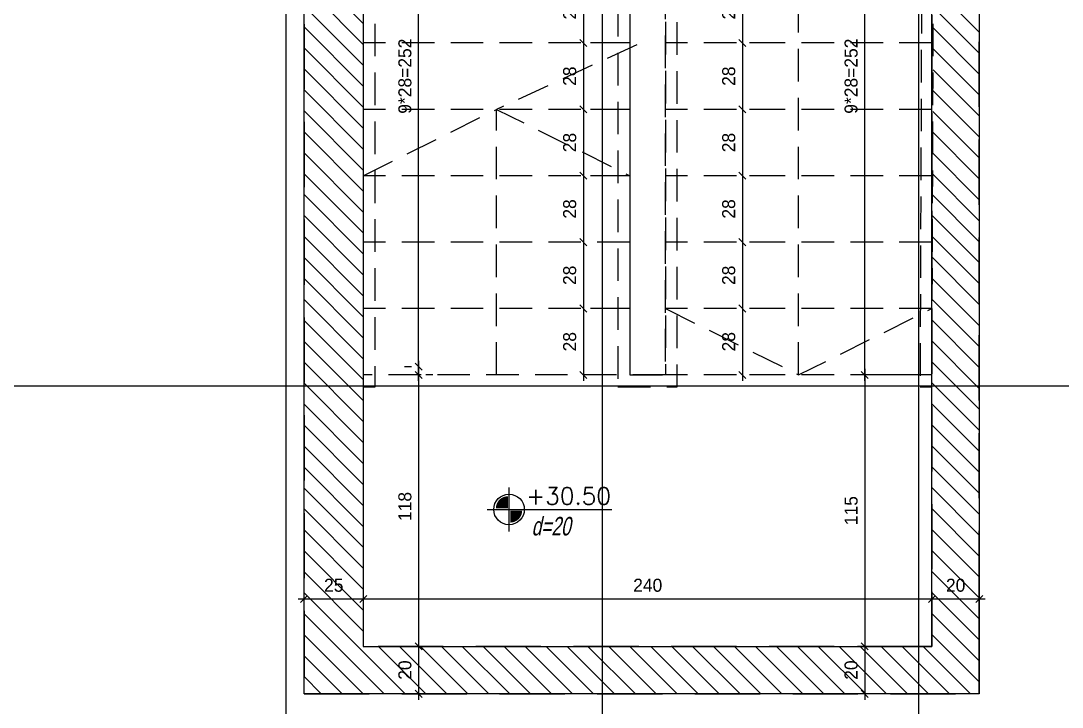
# Model space of a CAD drawing. Header units: inches. Extents: x -5298 to 11252, y 8210 to 22495.
# Drawn here: x 9066.4 to 9505.9, y 11657.9 to 11947.3 of the extents above; entities that cross this region are included whole.
import ezdxf
from ezdxf.enums import TextEntityAlignment as Align

# ---------------------------------------------------------------- set-up
doc = ezdxf.new("R2010")
doc.units = ezdxf.units.IN
doc.header["$LTSCALE"] = 55
doc.header["$MEASUREMENT"] = 0
doc.linetypes.add('DASHED2', pattern=[0.375, 0.25, -0.125])
doc.linetypes.add('HIDDEN', pattern=[0.375, 0.25, -0.125])
doc.layers.get('Defpoints').update_dxf_attribs({"color": 40})
for name, color, linetype in [('BEAM', 3, 'Continuous'), ('D7', 2, 'Continuous'), ('dim-50-v', 2, 'Continuous'), ('ENG_beton nifsak', 4, 'Continuous'), ('ENG_beton ole', 3, 'DASHED2'), ('HATCH', 8, 'Continuous'), ('V', 1, 'Continuous')]:
    doc.layers.add(name, color=color, linetype=linetype)
doc.styles.add('AA', font='hebtxt', dxfattribs={"width": 0.8, "oblique": 8})
doc.styles.add('HEBTXT', font='hebtxt-weld.shx')
doc.styles.add('ROMANS', font='romans')
doc.dimstyles.new('25', dxfattribs={"dimtxt": 5.5, "dimasz": 3, "dimexe": 3, "dimexo": 6, "dimgap": 3, "dimtad": 1, "dimdec": 0, "dimrnd": 0.5, "dimtxsty": 'HEBTXT', "dimblk1": 'OBLIQUE', "dimblk2": 'OBLIQUE', "dimsah": 1, "dimcen": 1, "dimdle": 2.5, "dimclre": 9, "dimclrt": 3, "dimazin": 3, "dimtfac": 1, "dimtdec": 0, "dimtix": 1, "dimtmove": 2, "dimatfit": 3, "dimldrblk": 'OBLIQUE'})

# ---------------------------------------------------------------- blocks, each defined once
blk = doc.blocks.new('_OBLIQUE')
at = {"color": 0, "linetype": 'ByBlock'}
blk.add_line((-0.5, -0.5), (0.5, 0.5), dxfattribs=at)
blk = doc.blocks.new('*D360')
at = {"layer": 'Defpoints', "color": 0, "linetype": 'Continuous', "transparency": 16777216}
for p in [(9470.96, 11703.5), (9451.01, 11683.5), (9470.96, 11683.5, 0)]:
    blk.add_point(p, dxfattribs=at)
at = {"layer": 'dim-50-v', "color": 9, "linetype": 'Continuous', "lineweight": -2, "transparency": 16777216}
for p, q in [((9451.01, 11689.5), (9451.01, 11706.5)), ((9470.96, 11689.5), (9470.96, 11706.5))]:
    blk.add_line(p, q, dxfattribs=at)
at = {"layer": 'dim-50-v', "color": 0, "linetype": 'Continuous', "lineweight": -2, "transparency": 16777216}
blk.add_line((9448.51, 11703.5), (9473.46, 11703.5), dxfattribs=at)
at = {"layer": 'dim-50-v', "color": 0, "linetype": 'Continuous', "lineweight": -2, "transparency": 16777216, "xscale": 3, "yscale": 3, "zscale": 3, "rotation": 180}
blk.add_blockref('_OBLIQUE', (9451.01, 11703.5), dxfattribs=at)
at = {"layer": 'dim-50-v', "color": 0, "linetype": 'Continuous', "lineweight": -2, "transparency": 16777216, "xscale": 3, "yscale": 3, "zscale": 3}
blk.add_blockref('_OBLIQUE', (9470.96, 11703.5), dxfattribs=at)
at = {"layer": 'dim-50-v', "color": 3, "linetype": 'Continuous', "transparency": 16777216, "insert": (9460.98, 11709.25), "char_height": 5.5, "attachment_point": 5, "style": 'HEBTXT'}
blk.add_mtext('\\A1;20', dxfattribs=at)
blk = doc.blocks.new('*D361')
at = {"layer": 'Defpoints', "color": 0, "linetype": 'Continuous', "transparency": 16777216}
for p in [(9451.01, 11703.5), (9211.01, 11683.5, 0), (9451.01, 11683.5, 0)]:
    blk.add_point(p, dxfattribs=at)
at = {"layer": 'dim-50-v', "color": 9, "linetype": 'Continuous', "lineweight": -2, "transparency": 16777216}
for p, q in [((9211.01, 11689.5), (9211.01, 11706.5)), ((9451.01, 11689.5), (9451.01, 11706.5))]:
    blk.add_line(p, q, dxfattribs=at)
at = {"layer": 'dim-50-v', "color": 0, "linetype": 'Continuous', "lineweight": -2, "transparency": 16777216}
blk.add_line((9208.51, 11703.5), (9453.51, 11703.5), dxfattribs=at)
at = {"layer": 'dim-50-v', "color": 0, "linetype": 'Continuous', "lineweight": -2, "transparency": 16777216, "xscale": 3, "yscale": 3, "zscale": 3, "rotation": 180}
blk.add_blockref('_OBLIQUE', (9211.01, 11703.5), dxfattribs=at)
at = {"layer": 'dim-50-v', "color": 0, "linetype": 'Continuous', "lineweight": -2, "transparency": 16777216, "xscale": 3, "yscale": 3, "zscale": 3}
blk.add_blockref('_OBLIQUE', (9451.01, 11703.5), dxfattribs=at)
at = {"layer": 'dim-50-v', "color": 3, "linetype": 'Continuous', "transparency": 16777216, "insert": (9331.01, 11709.25), "char_height": 5.5, "attachment_point": 5, "style": 'HEBTXT'}
blk.add_mtext('\\A1;240', dxfattribs=at)
blk = doc.blocks.new('*D362')
at = {"layer": 'Defpoints', "color": 0, "linetype": 'Continuous', "transparency": 16777216}
for p in [(9211.01, 11703.5), (9185.96, 11683.5, 0), (9211.01, 11683.5, 0)]:
    blk.add_point(p, dxfattribs=at)
at = {"layer": 'dim-50-v', "color": 9, "linetype": 'Continuous', "lineweight": -2, "transparency": 16777216}
for p, q in [((9185.96, 11689.5), (9185.96, 11706.5)), ((9211.01, 11689.5), (9211.01, 11706.5))]:
    blk.add_line(p, q, dxfattribs=at)
at = {"layer": 'dim-50-v', "color": 0, "linetype": 'Continuous', "lineweight": -2, "transparency": 16777216}
blk.add_line((9183.46, 11703.5), (9213.51, 11703.5), dxfattribs=at)
at = {"layer": 'dim-50-v', "color": 0, "linetype": 'Continuous', "lineweight": -2, "transparency": 16777216, "xscale": 3, "yscale": 3, "zscale": 3, "rotation": 180}
blk.add_blockref('_OBLIQUE', (9185.96, 11703.5), dxfattribs=at)
at = {"layer": 'dim-50-v', "color": 0, "linetype": 'Continuous', "lineweight": -2, "transparency": 16777216, "xscale": 3, "yscale": 3, "zscale": 3}
blk.add_blockref('_OBLIQUE', (9211.01, 11703.5), dxfattribs=at)
at = {"layer": 'dim-50-v', "color": 3, "linetype": 'Continuous', "transparency": 16777216, "insert": (9198.48, 11709.25), "char_height": 5.5, "attachment_point": 5, "style": 'HEBTXT'}
blk.add_mtext('\\A1;25', dxfattribs=at)
blk = doc.blocks.new('*D363')
at = {"layer": 'Defpoints', "color": 0, "linetype": 'Continuous', "transparency": 16777216}
for p in [(9422.62, 12050, 0), (9422.62, 12050), (9422.62, 11798)]:
    blk.add_point(p, dxfattribs=at)
at = {"layer": 'dim-50-v', "color": 0, "linetype": 'Continuous', "lineweight": -2, "transparency": 16777216}
blk.add_line((9422.62, 11795.5), (9422.62, 12052.5), dxfattribs=at)
at = {"layer": 'dim-50-v', "color": 9, "linetype": 'Continuous', "lineweight": -2, "transparency": 16777216}
for p, q in [((9428.62, 12050), (9425.62, 12050)), ((9428.62, 11798), (9425.62, 11798))]:
    blk.add_line(p, q, dxfattribs=at)
at = {"layer": 'dim-50-v', "color": 0, "linetype": 'Continuous', "lineweight": -2, "transparency": 16777216, "xscale": 3, "yscale": 3, "zscale": 3}
for p, rotation in [((9422.62, 12050), 90), ((9422.62, 11798), 270)]:
    blk.add_blockref('_OBLIQUE', p, dxfattribs=dict(at, rotation=rotation))
at = {"layer": 'dim-50-v', "color": 3, "linetype": 'Continuous', "transparency": 16777216, "insert": (9416.87, 11924), "char_height": 5.5, "attachment_point": 5, "rotation": 90, "style": 'HEBTXT'}
blk.add_mtext('\\A1;9*28=252', dxfattribs=at)
blk = doc.blocks.new('*D364')
at = {"layer": 'Defpoints', "color": 0, "linetype": 'Continuous', "transparency": 16777216}
for p in [(9443.34, 11798, 0), (9422.62, 11683.5), (9435.54, 11683.5, 0)]:
    blk.add_point(p, dxfattribs=at)
at = {"layer": 'dim-50-v', "color": 9, "linetype": 'Continuous', "lineweight": -2, "transparency": 16777216}
for p, q in [((9437.34, 11798), (9419.62, 11798)), ((9429.54, 11683.5), (9419.62, 11683.5))]:
    blk.add_line(p, q, dxfattribs=at)
at = {"layer": 'dim-50-v', "color": 0, "linetype": 'Continuous', "lineweight": -2, "transparency": 16777216}
blk.add_line((9422.62, 11800.5), (9422.62, 11681), dxfattribs=at)
at = {"layer": 'dim-50-v', "color": 0, "linetype": 'Continuous', "lineweight": -2, "transparency": 16777216, "xscale": 3, "yscale": 3, "zscale": 3}
for p, rotation in [((9422.62, 11798), 90), ((9422.62, 11683.5), 270)]:
    blk.add_blockref('_OBLIQUE', p, dxfattribs=dict(at, rotation=rotation))
at = {"layer": 'dim-50-v', "color": 3, "linetype": 'Continuous', "transparency": 16777216, "insert": (9416.87, 11740.75), "char_height": 5.5, "attachment_point": 5, "rotation": 90, "style": 'HEBTXT'}
blk.add_mtext('\\A1;115', dxfattribs=at)
blk = doc.blocks.new('*D365')
at = {"layer": 'Defpoints', "color": 0, "linetype": 'Continuous', "transparency": 16777216}
for p in [(9234.28, 12050, 0), (9234.28, 12050), (9234.28, 11798, 0)]:
    blk.add_point(p, dxfattribs=at)
at = {"layer": 'dim-50-v', "color": 0, "linetype": 'Continuous', "lineweight": -2, "transparency": 16777216}
blk.add_line((9234.28, 11795.5), (9234.28, 12052.5), dxfattribs=at)
at = {"layer": 'dim-50-v', "color": 9, "linetype": 'Continuous', "lineweight": -2, "transparency": 16777216}
for p, q in [((9240.28, 12050), (9237.28, 12050)), ((9240.28, 11798), (9237.28, 11798))]:
    blk.add_line(p, q, dxfattribs=at)
at = {"layer": 'dim-50-v', "color": 0, "linetype": 'Continuous', "lineweight": -2, "transparency": 16777216, "xscale": 3, "yscale": 3, "zscale": 3}
for p, rotation in [((9234.28, 12050), 90), ((9234.28, 11798), 270)]:
    blk.add_blockref('_OBLIQUE', p, dxfattribs=dict(at, rotation=rotation))
at = {"layer": 'dim-50-v', "color": 3, "linetype": 'Continuous', "transparency": 16777216, "insert": (9228.53, 11924), "char_height": 5.5, "attachment_point": 5, "rotation": 90, "style": 'HEBTXT'}
blk.add_mtext('\\A1;9*28=252', dxfattribs=at)
blk = doc.blocks.new('*D366')
at = {"layer": 'Defpoints', "color": 0, "linetype": 'Continuous', "transparency": 16777216}
for p in [(9234.28, 11801.5, 0), (9234.28, 11683.5), (9247.21, 11683.5, 0)]:
    blk.add_point(p, dxfattribs=at)
at = {"layer": 'dim-50-v', "color": 0, "linetype": 'Continuous', "lineweight": -2, "transparency": 16777216}
blk.add_line((9234.28, 11804), (9234.28, 11681), dxfattribs=at)
at = {"layer": 'dim-50-v', "color": 9, "linetype": 'Continuous', "lineweight": -2, "transparency": 16777216}
for p, q in [((9228.28, 11801.5), (9231.28, 11801.5)), ((9241.21, 11683.5), (9231.28, 11683.5))]:
    blk.add_line(p, q, dxfattribs=at)
at = {"layer": 'dim-50-v', "color": 0, "linetype": 'Continuous', "lineweight": -2, "transparency": 16777216, "xscale": 3, "yscale": 3, "zscale": 3}
for p, rotation in [((9234.28, 11801.5), 90), ((9234.28, 11683.5), 270)]:
    blk.add_blockref('_OBLIQUE', p, dxfattribs=dict(at, rotation=rotation))
at = {"layer": 'dim-50-v', "color": 3, "linetype": 'Continuous', "transparency": 16777216, "insert": (9228.53, 11742.5), "char_height": 5.5, "attachment_point": 5, "rotation": 90, "style": 'HEBTXT'}
blk.add_mtext('\\A1;118', dxfattribs=at)
blk = doc.blocks.new('*D375')
at = {"layer": 'Defpoints', "color": 0, "linetype": 'Continuous', "transparency": 16777216}
for p in [(9247.21, 11683.5, 0), (9234.28, 11663.5), (9237.59, 11663.5)]:
    blk.add_point(p, dxfattribs=at)
at = {"layer": 'dim-50-v', "color": 9, "linetype": 'Continuous', "lineweight": -2, "transparency": 16777216}
for p, q in [((9241.21, 11683.5), (9231.28, 11683.5)), ((9231.59, 11663.5), (9231.28, 11663.5))]:
    blk.add_line(p, q, dxfattribs=at)
at = {"layer": 'dim-50-v', "color": 0, "linetype": 'Continuous', "lineweight": -2, "transparency": 16777216}
blk.add_line((9234.28, 11686), (9234.28, 11661), dxfattribs=at)
at = {"layer": 'dim-50-v', "color": 0, "linetype": 'Continuous', "lineweight": -2, "transparency": 16777216, "xscale": 3, "yscale": 3, "zscale": 3}
for p, rotation in [((9234.28, 11683.5), 90), ((9234.28, 11663.5), 270)]:
    blk.add_blockref('_OBLIQUE', p, dxfattribs=dict(at, rotation=rotation))
at = {"layer": 'dim-50-v', "color": 3, "linetype": 'Continuous', "transparency": 16777216, "insert": (9228.53, 11673.5), "char_height": 5.5, "attachment_point": 5, "rotation": 90, "style": 'HEBTXT'}
blk.add_mtext('\\A1;20', dxfattribs=at)
blk = doc.blocks.new('*D381')
at = {"layer": 'Defpoints', "color": 0, "linetype": 'Continuous', "transparency": 16777216}
for p in [(9370.96, 11966, 0), (9370.96, 11938, 0), (9370.96, 11938)]:
    blk.add_point(p, dxfattribs=at)
at = {"layer": 'dim-50-v', "color": 0, "linetype": 'Continuous', "lineweight": -2, "transparency": 16777216}
blk.add_line((9370.96, 11968.5), (9370.96, 11935.5), dxfattribs=at)
at = {"layer": 'dim-50-v', "color": 9, "linetype": 'Continuous', "lineweight": -2, "transparency": 16777216}
for p, q in [((9376.96, 11966), (9373.96, 11966)), ((9376.96, 11938), (9373.96, 11938))]:
    blk.add_line(p, q, dxfattribs=at)
at = {"layer": 'dim-50-v', "color": 0, "linetype": 'Continuous', "lineweight": -2, "transparency": 16777216, "xscale": 3, "yscale": 3, "zscale": 3}
for p, rotation in [((9370.96, 11966), 90), ((9370.96, 11938), 270)]:
    blk.add_blockref('_OBLIQUE', p, dxfattribs=dict(at, rotation=rotation))
at = {"layer": 'dim-50-v', "color": 3, "linetype": 'Continuous', "transparency": 16777216, "insert": (9365.21, 11952), "char_height": 5.5, "attachment_point": 5, "rotation": 90, "style": 'HEBTXT'}
blk.add_mtext('\\A1;28', dxfattribs=at)
blk = doc.blocks.new('*D382')
at = {"layer": 'Defpoints', "color": 0, "linetype": 'Continuous', "transparency": 16777216}
for p in [(9370.96, 11938, 0), (9370.96, 11910, 0), (9370.96, 11910)]:
    blk.add_point(p, dxfattribs=at)
at = {"layer": 'dim-50-v', "color": 0, "linetype": 'Continuous', "lineweight": -2, "transparency": 16777216}
blk.add_line((9370.96, 11940.5), (9370.96, 11907.5), dxfattribs=at)
at = {"layer": 'dim-50-v', "color": 9, "linetype": 'Continuous', "lineweight": -2, "transparency": 16777216}
for p, q in [((9376.96, 11938), (9373.96, 11938)), ((9376.96, 11910), (9373.96, 11910))]:
    blk.add_line(p, q, dxfattribs=at)
at = {"layer": 'dim-50-v', "color": 0, "linetype": 'Continuous', "lineweight": -2, "transparency": 16777216, "xscale": 3, "yscale": 3, "zscale": 3}
for p, rotation in [((9370.96, 11938), 90), ((9370.96, 11910), 270)]:
    blk.add_blockref('_OBLIQUE', p, dxfattribs=dict(at, rotation=rotation))
at = {"layer": 'dim-50-v', "color": 3, "linetype": 'Continuous', "transparency": 16777216, "insert": (9365.21, 11924), "char_height": 5.5, "attachment_point": 5, "rotation": 90, "style": 'HEBTXT'}
blk.add_mtext('\\A1;28', dxfattribs=at)
blk = doc.blocks.new('*D383')
at = {"layer": 'Defpoints', "color": 0, "linetype": 'Continuous', "transparency": 16777216}
for p in [(9370.96, 11910, 0), (9370.96, 11882, 0), (9370.96, 11882)]:
    blk.add_point(p, dxfattribs=at)
at = {"layer": 'dim-50-v', "color": 0, "linetype": 'Continuous', "lineweight": -2, "transparency": 16777216}
blk.add_line((9370.96, 11912.5), (9370.96, 11879.5), dxfattribs=at)
at = {"layer": 'dim-50-v', "color": 9, "linetype": 'Continuous', "lineweight": -2, "transparency": 16777216}
for p, q in [((9376.96, 11910), (9373.96, 11910)), ((9376.96, 11882), (9373.96, 11882))]:
    blk.add_line(p, q, dxfattribs=at)
at = {"layer": 'dim-50-v', "color": 0, "linetype": 'Continuous', "lineweight": -2, "transparency": 16777216, "xscale": 3, "yscale": 3, "zscale": 3}
for p, rotation in [((9370.96, 11910), 90), ((9370.96, 11882), 270)]:
    blk.add_blockref('_OBLIQUE', p, dxfattribs=dict(at, rotation=rotation))
at = {"layer": 'dim-50-v', "color": 3, "linetype": 'Continuous', "transparency": 16777216, "insert": (9365.21, 11896), "char_height": 5.5, "attachment_point": 5, "rotation": 90, "style": 'HEBTXT'}
blk.add_mtext('\\A1;28', dxfattribs=at)
blk = doc.blocks.new('*D384')
at = {"layer": 'Defpoints', "color": 0, "linetype": 'Continuous', "transparency": 16777216}
for p in [(9370.96, 11882, 0), (9370.96, 11854, 0), (9370.96, 11854)]:
    blk.add_point(p, dxfattribs=at)
at = {"layer": 'dim-50-v', "color": 0, "linetype": 'Continuous', "lineweight": -2, "transparency": 16777216}
blk.add_line((9370.96, 11884.5), (9370.96, 11851.5), dxfattribs=at)
at = {"layer": 'dim-50-v', "color": 9, "linetype": 'Continuous', "lineweight": -2, "transparency": 16777216}
for p, q in [((9376.96, 11882), (9373.96, 11882)), ((9376.96, 11854), (9373.96, 11854))]:
    blk.add_line(p, q, dxfattribs=at)
at = {"layer": 'dim-50-v', "color": 0, "linetype": 'Continuous', "lineweight": -2, "transparency": 16777216, "xscale": 3, "yscale": 3, "zscale": 3}
for p, rotation in [((9370.96, 11882), 90), ((9370.96, 11854), 270)]:
    blk.add_blockref('_OBLIQUE', p, dxfattribs=dict(at, rotation=rotation))
at = {"layer": 'dim-50-v', "color": 3, "linetype": 'Continuous', "transparency": 16777216, "insert": (9365.21, 11868), "char_height": 5.5, "attachment_point": 5, "rotation": 90, "style": 'HEBTXT'}
blk.add_mtext('\\A1;28', dxfattribs=at)
blk = doc.blocks.new('*D385')
at = {"layer": 'Defpoints', "color": 0, "linetype": 'Continuous', "transparency": 16777216}
for p in [(9370.96, 11854, 0), (9369.3, 11826, 0), (9370.96, 11826)]:
    blk.add_point(p, dxfattribs=at)
at = {"layer": 'dim-50-v', "color": 0, "linetype": 'Continuous', "lineweight": -2, "transparency": 16777216}
blk.add_line((9370.96, 11856.5), (9370.96, 11823.5), dxfattribs=at)
at = {"layer": 'dim-50-v', "color": 9, "linetype": 'Continuous', "lineweight": -2, "transparency": 16777216}
for p, q in [((9376.96, 11854), (9373.96, 11854)), ((9375.3, 11826), (9373.96, 11826))]:
    blk.add_line(p, q, dxfattribs=at)
at = {"layer": 'dim-50-v', "color": 0, "linetype": 'Continuous', "lineweight": -2, "transparency": 16777216, "xscale": 3, "yscale": 3, "zscale": 3}
for p, rotation in [((9370.96, 11854), 90), ((9370.96, 11826), 270)]:
    blk.add_blockref('_OBLIQUE', p, dxfattribs=dict(at, rotation=rotation))
at = {"layer": 'dim-50-v', "color": 3, "linetype": 'Continuous', "transparency": 16777216, "insert": (9365.21, 11840), "char_height": 5.5, "attachment_point": 5, "rotation": 90, "style": 'HEBTXT'}
blk.add_mtext('\\A1;28', dxfattribs=at)
blk = doc.blocks.new('*D386')
at = {"layer": 'Defpoints', "color": 0, "linetype": 'Continuous', "transparency": 16777216}
for p in [(9369.3, 11826, 0), (9370.96, 11798, 0), (9370.96, 11798)]:
    blk.add_point(p, dxfattribs=at)
at = {"layer": 'dim-50-v', "color": 0, "linetype": 'Continuous', "lineweight": -2, "transparency": 16777216}
blk.add_line((9370.96, 11828.5), (9370.96, 11795.5), dxfattribs=at)
at = {"layer": 'dim-50-v', "color": 9, "linetype": 'Continuous', "lineweight": -2, "transparency": 16777216}
for p, q in [((9375.3, 11826), (9373.96, 11826)), ((9376.96, 11798), (9373.96, 11798))]:
    blk.add_line(p, q, dxfattribs=at)
at = {"layer": 'dim-50-v', "color": 0, "linetype": 'Continuous', "lineweight": -2, "transparency": 16777216, "xscale": 3, "yscale": 3, "zscale": 3}
for p, rotation in [((9370.96, 11826), 90), ((9370.96, 11798), 270)]:
    blk.add_blockref('_OBLIQUE', p, dxfattribs=dict(at, rotation=rotation))
at = {"layer": 'dim-50-v', "color": 3, "linetype": 'Continuous', "transparency": 16777216, "insert": (9365.21, 11812), "char_height": 5.5, "attachment_point": 5, "rotation": 90, "style": 'HEBTXT'}
blk.add_mtext('\\A1;28', dxfattribs=at)
blk = doc.blocks.new('*D390')
at = {"layer": 'Defpoints', "color": 0, "linetype": 'Continuous', "transparency": 16777216}
for p in [(9299.98, 11966, 0), (9303.83, 11938, 0), (9303.83, 11938)]:
    blk.add_point(p, dxfattribs=at)
at = {"layer": 'dim-50-v', "color": 0, "linetype": 'Continuous', "lineweight": -2, "transparency": 16777216}
blk.add_line((9303.83, 11968.5), (9303.83, 11935.5), dxfattribs=at)
at = {"layer": 'dim-50-v', "color": 9, "linetype": 'Continuous', "lineweight": -2, "transparency": 16777216}
for p, q in [((9305.98, 11966), (9306.83, 11966)), ((9309.83, 11938), (9306.83, 11938))]:
    blk.add_line(p, q, dxfattribs=at)
at = {"layer": 'dim-50-v', "color": 0, "linetype": 'Continuous', "lineweight": -2, "transparency": 16777216, "xscale": 3, "yscale": 3, "zscale": 3}
for p, rotation in [((9303.83, 11966), 90), ((9303.83, 11938), 270)]:
    blk.add_blockref('_OBLIQUE', p, dxfattribs=dict(at, rotation=rotation))
at = {"layer": 'dim-50-v', "color": 3, "linetype": 'Continuous', "transparency": 16777216, "insert": (9298.08, 11952), "char_height": 5.5, "attachment_point": 5, "rotation": 90, "style": 'HEBTXT'}
blk.add_mtext('\\A1;28', dxfattribs=at)
blk = doc.blocks.new('*D391')
at = {"layer": 'Defpoints', "color": 0, "linetype": 'Continuous', "transparency": 16777216}
for p in [(9303.83, 11938, 0), (9303.83, 11910), (9303.83, 11910)]:
    blk.add_point(p, dxfattribs=at)
at = {"layer": 'dim-50-v', "color": 0, "linetype": 'Continuous', "lineweight": -2, "transparency": 16777216}
blk.add_line((9303.83, 11940.5), (9303.83, 11907.5), dxfattribs=at)
at = {"layer": 'dim-50-v', "color": 9, "linetype": 'Continuous', "lineweight": -2, "transparency": 16777216}
for p, q in [((9309.83, 11938), (9306.83, 11938)), ((9309.83, 11910), (9306.83, 11910))]:
    blk.add_line(p, q, dxfattribs=at)
at = {"layer": 'dim-50-v', "color": 0, "linetype": 'Continuous', "lineweight": -2, "transparency": 16777216, "xscale": 3, "yscale": 3, "zscale": 3}
for p, rotation in [((9303.83, 11938), 90), ((9303.83, 11910), 270)]:
    blk.add_blockref('_OBLIQUE', p, dxfattribs=dict(at, rotation=rotation))
at = {"layer": 'dim-50-v', "color": 3, "linetype": 'Continuous', "transparency": 16777216, "insert": (9298.08, 11924), "char_height": 5.5, "attachment_point": 5, "rotation": 90, "style": 'HEBTXT'}
blk.add_mtext('\\A1;28', dxfattribs=at)
blk = doc.blocks.new('*D392')
at = {"layer": 'Defpoints', "color": 0, "linetype": 'Continuous', "transparency": 16777216}
for p in [(9303.83, 11910), (9303.83, 11882, 0), (9303.83, 11882)]:
    blk.add_point(p, dxfattribs=at)
at = {"layer": 'dim-50-v', "color": 0, "linetype": 'Continuous', "lineweight": -2, "transparency": 16777216}
blk.add_line((9303.83, 11912.5), (9303.83, 11879.5), dxfattribs=at)
at = {"layer": 'dim-50-v', "color": 9, "linetype": 'Continuous', "lineweight": -2, "transparency": 16777216}
for p, q in [((9309.83, 11910), (9306.83, 11910)), ((9309.83, 11882), (9306.83, 11882))]:
    blk.add_line(p, q, dxfattribs=at)
at = {"layer": 'dim-50-v', "color": 0, "linetype": 'Continuous', "lineweight": -2, "transparency": 16777216, "xscale": 3, "yscale": 3, "zscale": 3}
for p, rotation in [((9303.83, 11910), 90), ((9303.83, 11882), 270)]:
    blk.add_blockref('_OBLIQUE', p, dxfattribs=dict(at, rotation=rotation))
at = {"layer": 'dim-50-v', "color": 3, "linetype": 'Continuous', "transparency": 16777216, "insert": (9298.08, 11896), "char_height": 5.5, "attachment_point": 5, "rotation": 90, "style": 'HEBTXT'}
blk.add_mtext('\\A1;28', dxfattribs=at)
blk = doc.blocks.new('*D393')
at = {"layer": 'Defpoints', "color": 0, "linetype": 'Continuous', "transparency": 16777216}
for p in [(9303.83, 11882, 0), (9303.83, 11854), (9307.67, 11854, 0)]:
    blk.add_point(p, dxfattribs=at)
at = {"layer": 'dim-50-v', "color": 0, "linetype": 'Continuous', "lineweight": -2, "transparency": 16777216}
blk.add_line((9303.83, 11884.5), (9303.83, 11851.5), dxfattribs=at)
at = {"layer": 'dim-50-v', "color": 9, "linetype": 'Continuous', "lineweight": -2, "transparency": 16777216}
for p, q in [((9309.83, 11882), (9306.83, 11882)), ((9301.67, 11854), (9300.83, 11854))]:
    blk.add_line(p, q, dxfattribs=at)
at = {"layer": 'dim-50-v', "color": 0, "linetype": 'Continuous', "lineweight": -2, "transparency": 16777216, "xscale": 3, "yscale": 3, "zscale": 3}
for p, rotation in [((9303.83, 11882), 90), ((9303.83, 11854), 270)]:
    blk.add_blockref('_OBLIQUE', p, dxfattribs=dict(at, rotation=rotation))
at = {"layer": 'dim-50-v', "color": 3, "linetype": 'Continuous', "transparency": 16777216, "insert": (9298.08, 11868), "char_height": 5.5, "attachment_point": 5, "rotation": 90, "style": 'HEBTXT'}
blk.add_mtext('\\A1;28', dxfattribs=at)
blk = doc.blocks.new('*D394')
at = {"layer": 'Defpoints', "color": 0, "linetype": 'Continuous', "transparency": 16777216}
for p in [(9307.67, 11854, 0), (9303.83, 11826, 0), (9303.83, 11826)]:
    blk.add_point(p, dxfattribs=at)
at = {"layer": 'dim-50-v', "color": 0, "linetype": 'Continuous', "lineweight": -2, "transparency": 16777216}
blk.add_line((9303.83, 11856.5), (9303.83, 11823.5), dxfattribs=at)
at = {"layer": 'dim-50-v', "color": 9, "linetype": 'Continuous', "lineweight": -2, "transparency": 16777216}
for p, q in [((9301.67, 11854), (9300.83, 11854)), ((9309.83, 11826), (9306.83, 11826))]:
    blk.add_line(p, q, dxfattribs=at)
at = {"layer": 'dim-50-v', "color": 0, "linetype": 'Continuous', "lineweight": -2, "transparency": 16777216, "xscale": 3, "yscale": 3, "zscale": 3}
for p, rotation in [((9303.83, 11854), 90), ((9303.83, 11826), 270)]:
    blk.add_blockref('_OBLIQUE', p, dxfattribs=dict(at, rotation=rotation))
at = {"layer": 'dim-50-v', "color": 3, "linetype": 'Continuous', "transparency": 16777216, "insert": (9298.08, 11840), "char_height": 5.5, "attachment_point": 5, "rotation": 90, "style": 'HEBTXT'}
blk.add_mtext('\\A1;28', dxfattribs=at)
blk = doc.blocks.new('*D395')
at = {"layer": 'Defpoints', "color": 0, "linetype": 'Continuous', "transparency": 16777216}
for p in [(9303.83, 11826, 0), (9303.83, 11798, 0), (9303.83, 11798)]:
    blk.add_point(p, dxfattribs=at)
at = {"layer": 'dim-50-v', "color": 0, "linetype": 'Continuous', "lineweight": -2, "transparency": 16777216}
blk.add_line((9303.83, 11828.5), (9303.83, 11795.5), dxfattribs=at)
at = {"layer": 'dim-50-v', "color": 9, "linetype": 'Continuous', "lineweight": -2, "transparency": 16777216}
for p, q in [((9309.83, 11826), (9306.83, 11826)), ((9309.83, 11798), (9306.83, 11798))]:
    blk.add_line(p, q, dxfattribs=at)
at = {"layer": 'dim-50-v', "color": 0, "linetype": 'Continuous', "lineweight": -2, "transparency": 16777216, "xscale": 3, "yscale": 3, "zscale": 3}
for p, rotation in [((9303.83, 11826), 90), ((9303.83, 11798), 270)]:
    blk.add_blockref('_OBLIQUE', p, dxfattribs=dict(at, rotation=rotation))
at = {"layer": 'dim-50-v', "color": 3, "linetype": 'Continuous', "transparency": 16777216, "insert": (9298.08, 11812), "char_height": 5.5, "attachment_point": 5, "rotation": 90, "style": 'HEBTXT'}
blk.add_mtext('\\A1;28', dxfattribs=at)
blk = doc.blocks.new('*D376')
at = {"layer": 'Defpoints', "color": 0, "linetype": 'Continuous', "transparency": 16777216}
for p in [(9435.54, 11683.5, 0), (9422.62, 11663.5), (9435.61, 11663.5, 0)]:
    blk.add_point(p, dxfattribs=at)
at = {"layer": 'dim-50-v', "color": 9, "linetype": 'Continuous', "lineweight": -2, "transparency": 16777216}
for p, q in [((9429.54, 11683.5), (9419.62, 11683.5)), ((9429.61, 11663.5), (9419.62, 11663.5))]:
    blk.add_line(p, q, dxfattribs=at)
at = {"layer": 'dim-50-v', "color": 0, "linetype": 'Continuous', "lineweight": -2, "transparency": 16777216}
blk.add_line((9422.62, 11686), (9422.62, 11661), dxfattribs=at)
at = {"layer": 'dim-50-v', "color": 0, "linetype": 'Continuous', "lineweight": -2, "transparency": 16777216, "xscale": 3, "yscale": 3, "zscale": 3}
for p, rotation in [((9422.62, 11683.5), 90), ((9422.62, 11663.5), 270)]:
    blk.add_blockref('_OBLIQUE', p, dxfattribs=dict(at, rotation=rotation))
at = {"layer": 'dim-50-v', "color": 3, "linetype": 'Continuous', "transparency": 16777216, "insert": (9416.87, 11673.5), "char_height": 5.5, "attachment_point": 5, "rotation": 90, "style": 'HEBTXT'}
blk.add_mtext('\\A1;20', dxfattribs=at)
blk = doc.blocks.new('PL')
at = {"linetype": 'ByBlock'}
for p, q in [((0, -0.258), (0, 0.258)), ((-0.258, 0), (1.204, 0))]:
    blk.add_line(p, q, dxfattribs=at)
at = {"color": 4, "const_width": 0.14}
for points in [[(-0.014, 0.084, 0.414214), (-0.084, 0.014, 1)], [(0.014, -0.084, 0.414214), (0.084, -0.014, 1)]]:
    blk.add_lwpolyline(points, format="xyb", dxfattribs=at)
at = {"linetype": 'ByBlock'}
blk.add_circle((0, 0), 0.179, dxfattribs=at)
at = {"style": 'ROMANS'}
blk.add_attdef('LEVEL', text='', height=0.2, dxfattribs=at).set_placement((0.698, 0.157), align=Align.MIDDLE)

msp = doc.modelspace()

# ---------------------------------------------------------------- hatches: boundary and pattern name
at = {"layer": 'HATCH', "linetype": 'Continuous', "transparency": 33554687}
h = msp.add_hatch(dxfattribs=at)
h.set_pattern_fill('ANSI31', color=256, scale=50, angle=270)
h.set_pattern_definition([(315, (434.5723, -13.272), (4.4194174, 4.4194174), [])])
h.paths.add_polyline_path([(9450.956, 12173.497), (9450.956, 12163.497), (9470.956, 12163.497), (9470.956, 12193.497), (9185.956, 12193.497), (9185.956, 11663.497), (9470.956, 11663.497), (9470.956, 12073.497), (9450.96, 12073.497), (9450.96, 12054.997), (9451.928, 12054.997), (9450.957, 11793.625), (9450.956, 11683.497), (9210.956, 11683.497), (9210.956, 12173.497)])

# ---------------------------------------------------------------- linework, layer by layer
at = {"layer": 'BEAM', "color": 5}
for p, q in [((9178.402, 11513.244), (9178.402, 18236.017)), ((9311.896, 11513.244), (9311.896, 18236.017)), ((9445.389, 11513.244), (9445.389, 18236.017)), ((7576.475, 11793.359), (10780.328, 11793.359))]:
    msp.add_line(p, q, dxfattribs=at)
at = {"layer": 'ENG_beton nifsak', "ltscale": 5, "elevation": 0}
msp.add_lwpolyline([(9470.956, 12163.497), (9450.956, 12163.497), (9450.956, 12173.497), (9210.956, 12173.497), (9210.956, 11683.497), (9450.956, 11683.497), (9450.96, 12073.497), (9470.956, 12073.497), (9470.956, 11663.497), (9185.956, 11663.497), (9185.956, 12193.497), (9470.956, 12193.497)], close=True, dxfattribs=at)
at = {"layer": 'ENG_beton ole', "ltscale": 2}
for p, q in [((9185.956, 12193.497, 0), (9185.956, 11663.497, 0)), ((9210.956, 12173.497, 0), (9210.956, 11798.797, 0)), ((9210.956, 12173.497, 0), (9210.956, 11683.497, 0)), ((9210.956, 12173.497, 0), (9210.956, 11683.497, 0)), ((9450.956, 12073.497, 0), (9450.956, 11683.497, 0)), ((9450.956, 11683.497, 0), (9210.956, 11683.497, 0)), ((9185.956, 11663.497, 0), (9470.956, 11663.497, 0))]:
    msp.add_line(p, q, dxfattribs=at)
at = {"layer": 'ENG_beton ole', "ltscale": 2, "elevation": 0, "flags": 128}
msp.add_lwpolyline([(9470.956, 11663.497), (9470.956, 12073.497), (9450.956, 12073.497)], dxfattribs=at)
at = {"layer": 'V', "linetype": 'Continuous'}
msp.add_line((9323.456, 12049.996, 0), (9323.458, 11797.996, 0), dxfattribs=at)
at = {"layer": 'V', "linetype": 'HIDDEN'}
for p, q in [((9338.456, 12049.996, 0), (9338.458, 11797.996, 0)), ((9323.457, 11937.996, 0), (9210.957, 11937.995, 0)), ((9450.957, 11937.997, 0), (9338.457, 11937.996, 0)), ((9323.457, 11909.996, 0), (9210.957, 11909.995, 0)), ((9450.957, 11909.997, 0), (9338.457, 11909.996, 0)), ((9323.457, 11881.996, 0), (9210.957, 11881.995, 0)), ((9450.957, 11881.997, 0), (9338.457, 11881.996, 0)), ((9323.457, 11853.996, 0), (9210.957, 11853.995, 0)), ((9450.957, 11853.997, 0), (9338.457, 11853.996, 0)), ((9323.458, 11825.996, 0), (9210.958, 11825.995, 0)), ((9450.958, 11825.997, 0), (9338.458, 11825.996, 0)), ((9338.458, 11797.996, 0), (9210.958, 11797.995, 0)), ((9450.958, 11797.997, 0), (9338.458, 11797.996, 0))]:
    msp.add_line(p, q, dxfattribs=at)
at = {"layer": 'V', "linetype": 'HIDDEN', "elevation": 0, "flags": 128}
for points in [[(9210.958, 11792.995), (9215.958, 11792.995), (9215.958, 12054.995), (9210.958, 12054.995)], [(9318.454, 11792.997), (9343.454, 11792.997), (9343.456, 12054.996), (9318.456, 12054.996)], [(9445.954, 11792.997), (9450.954, 11792.997), (9451.928, 12054.997), (9446.928, 12054.997)], [(9323.454, 11797.997), (9338.454, 11797.997), (9338.458, 12049.996), (9323.458, 12049.996)]]:
    msp.add_lwpolyline(points, close=True, dxfattribs=at)
for points in [[(9394.708, 11797.997), (9394.706, 12049.997)], [(9326.342, 11937.23), (9267.207, 11909.996)], [(9210.957, 11881.996), (9267.207, 11909.996), (9323.457, 11881.996)], [(9267.206, 11797.996), (9267.207, 11909.996)], [(9338.458, 11825.997), (9394.708, 11797.997), (9450.958, 11825.997)]]:
    msp.add_lwpolyline(points, dxfattribs=at)

# ---------------------------------------------------------------- block references
at = {"layer": 'D7', "xscale": 36, "yscale": 36, "zscale": 36}
msp.add_blockref('PL', (9272.471, 11741.267, 0), dxfattribs=at).add_auto_attribs({'LEVEL': '+30.50'})

# ---------------------------------------------------------------- texts
at = {"layer": 'D7', "style": 'AA', "oblique": 12, "width": 0.7}
msp.add_text('d=20', height=7.8, dxfattribs=at).set_placement((9282.004, 11730.294, 0))

# ---------------------------------------------------------------- dimensions: what is measured, and where the dimension line sits
at = {"layer": 'dim-50-v', "linetype": 'Continuous'}
for base, p1, p2, picture, middle in [((9234.285, 12049.995, 0), (9234.285, 11797.995, 0), (9234.285, 12049.995, 0), '*D365', (9228.535, 11923.995, 0)), ((9422.619, 12049.997, 0), (9422.619, 11797.997, 0), (9422.619, 12049.997, 0), '*D363', (9416.869, 11923.997, 0))]:
    dim = msp.add_linear_dim(base=base, p1=p1, p2=p2, angle=90, text='9*28=<>', dimstyle='25', dxfattribs=at)
    dim.commit()
    dim.dimension.update_dxf_attribs({"geometry": picture, "text_midpoint": middle})
for base, p1, p2, angle, picture, middle in [((9303.828, 11937.996, 0), (9299.981, 11965.996, 0), (9303.827, 11937.996, 0), 90, '*D390', (9298.078, 11951.996, 0)), ((9370.959, 11937.997, 0), (9370.959, 11965.997, 0), (9370.958, 11937.997, 0), 90, '*D381', (9365.209, 11951.997, 0)), ((9303.828, 11909.996, 0), (9303.827, 11937.996, 0), (9303.828, 11909.996, 0), 90, '*D391', (9298.078, 11923.996, 0)), ((9370.959, 11909.997, 0), (9370.958, 11937.997, 0), (9370.958, 11909.997, 0), 90, '*D382', (9365.209, 11923.997, 0)), ((9303.828, 11881.996, 0), (9303.828, 11909.996, 0), (9303.826, 11881.996, 0), 90, '*D392', (9298.078, 11895.996, 0)), ((9370.959, 11881.997, 0), (9370.958, 11909.997, 0), (9370.958, 11881.997, 0), 90, '*D383', (9365.209, 11895.997, 0)), ((9303.828, 11853.996, 0), (9303.826, 11881.996, 0), (9307.674, 11853.996, 0), 90, '*D393', (9298.078, 11867.996, 0)), ((9370.959, 11853.997, 0), (9370.958, 11881.997, 0), (9370.958, 11853.997, 0), 90, '*D384', (9365.209, 11867.997, 0)), ((9303.828, 11825.996, 0), (9307.674, 11853.996, 0), (9303.826, 11825.996, 0), 90, '*D394', (9298.078, 11839.996, 0)), ((9370.959, 11825.997, 0), (9370.958, 11853.997, 0), (9369.297, 11825.997, 0), 90, '*D385', (9365.209, 11839.997, 0)), ((9303.828, 11797.996, 0), (9303.826, 11825.996, 0), (9303.826, 11797.996, 0), 90, '*D395', (9298.078, 11811.996, 0)), ((9370.959, 11797.997, 0), (9369.297, 11825.997, 0), (9370.959, 11797.997, 0), 90, '*D386', (9365.209, 11811.997, 0)), ((9234.285, 11683.497, 0), (9234.285, 11801.496, 0), (9247.205, 11683.497, 0), 90, '*D366', (9228.535, 11742.496, 0)), ((9422.619, 11683.499, 0), (9443.34, 11797.997, 0), (9435.54, 11683.499, 0), 90, '*D364', (9416.869, 11740.748, 0)), ((9211.007, 11703.497, 0), (9185.956, 11683.497, 0), (9211.007, 11683.499, 0), 180, '*D362', (9198.482, 11709.247, 0)), ((9451.007, 11703.497, 0), (9211.007, 11683.499, 0), (9451.007, 11683.497, 0), 180, '*D361', (9331.007, 11709.247, 0)), ((9470.956, 11703.497, 0), (9451.007, 11683.497, 0), (9470.956, 11683.497, 0), 180, '*D360', (9460.981, 11709.247, 0)), ((9234.285, 11663.497, 0), (9247.205, 11683.497, 0), (9237.591, 11663.497, 0), 90, '*D375', (9228.535, 11673.497, 0)), ((9422.619, 11663.497, 0), (9435.54, 11683.499, 0), (9435.608, 11663.497, 0), 90, '*D376', (9416.869, 11673.498, 0))]:
    dim = msp.add_linear_dim(base=base, p1=p1, p2=p2, angle=angle, dimstyle='25', dxfattribs=at)
    dim.commit()
    dim.dimension.update_dxf_attribs({"geometry": picture, "text_midpoint": middle})

doc.saveas('drawing.dxf')
